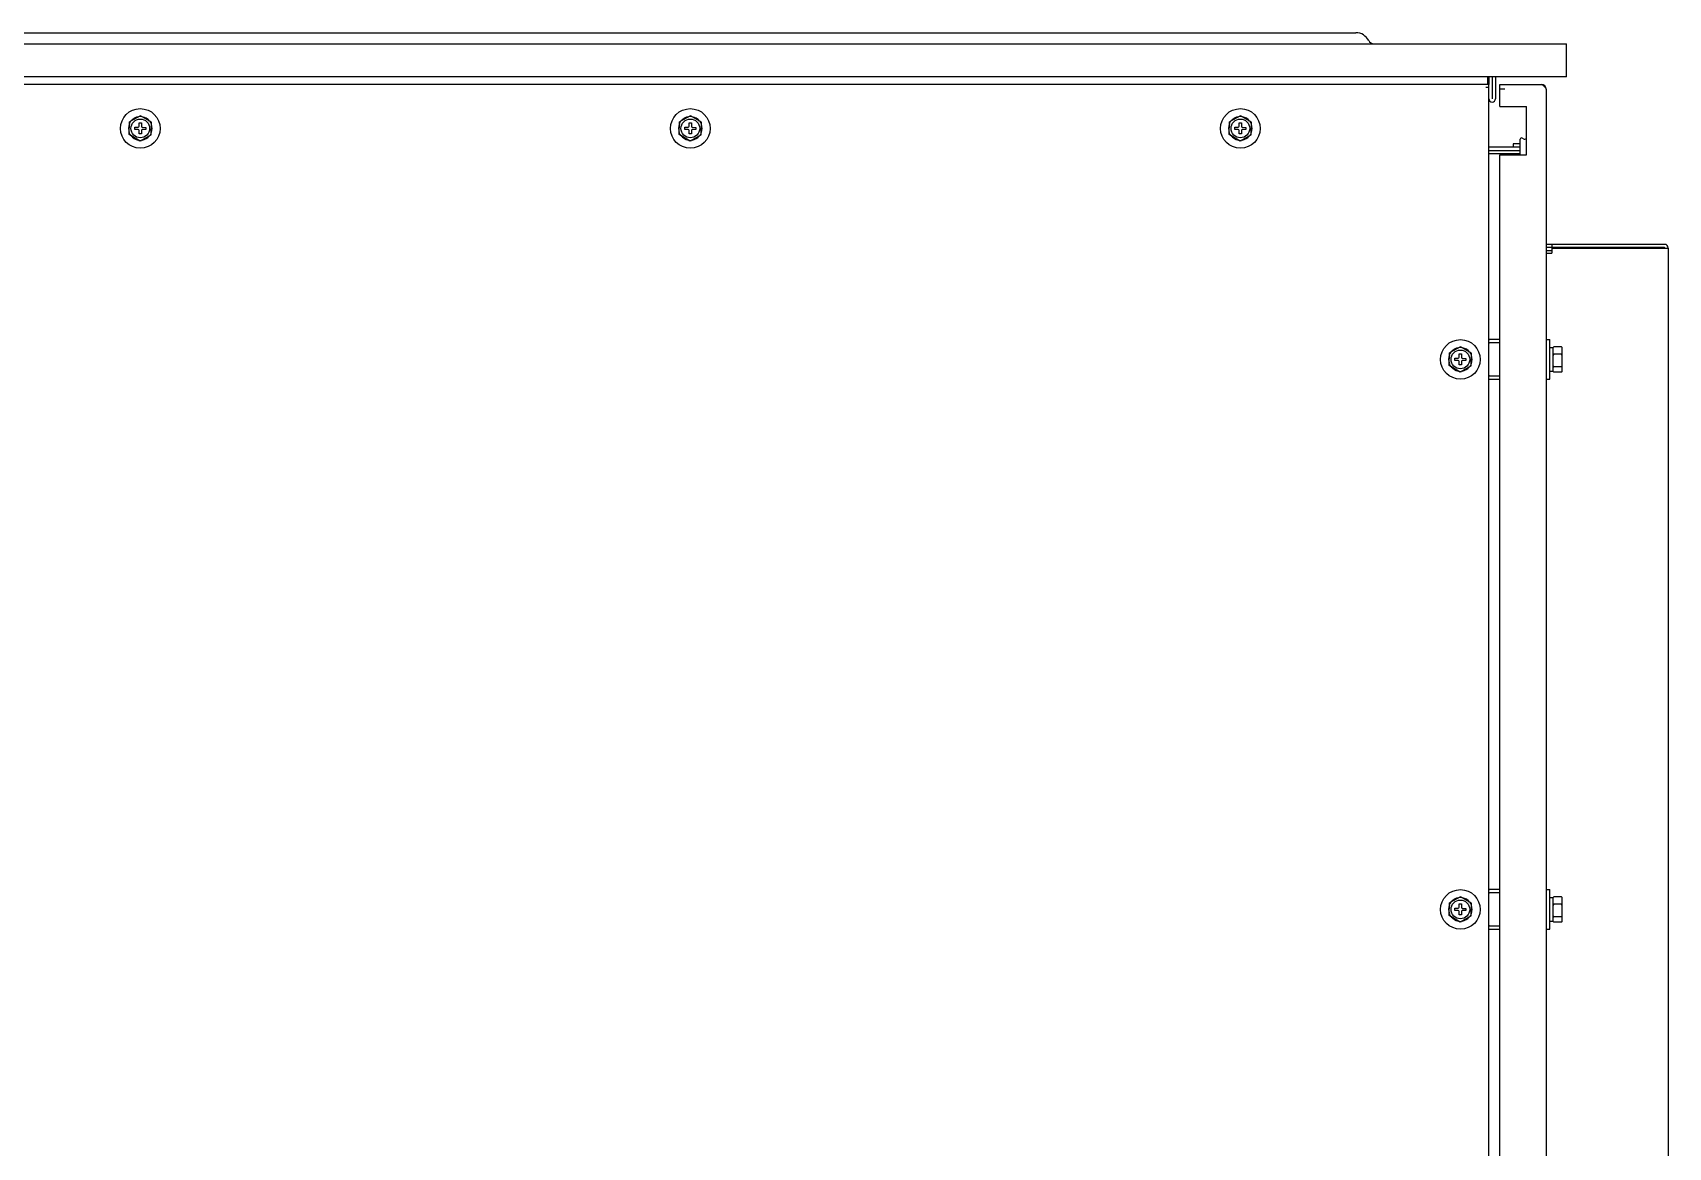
# Model space of a CAD drawing. Header units: millimetres. Extents: x 0 to 87554, y -20854 to 20404.
# Drawn here: x 36074 to 36818, y -3842 to -3335 of the extents above; entities that cross this region are included whole.
import ezdxf

# ---------------------------------------------------------------- set-up
doc = ezdxf.new("R2010")
doc.units = ezdxf.units.MM
doc.layers.get('0').update_dxf_attribs({"lineweight": 15})
for name, color, linetype in [('2401-01144-S-M6-16HWM_0', 7, 'Continuous'), ('4205-02142_0', 7, 'Continuous'), ('4209-40888_0_B_0', 7, 'Continuous'), ('4212-KH002_041_0', 7, 'Continuous'), ('4212-KH010_041_0', 7, 'Continuous'), ('4215-12269_16_0', 7, 'Continuous'), ('4215-12649_2_1_0', 7, 'Continuous'), ('4215-12649_2_2_0', 7, 'Continuous'), ('4215-12649_2_3_0', 7, 'Continuous'), ('4215-12651_1_0', 7, 'Continuous'), ('4215-12651_3_0', 7, 'Continuous'), ('4215-12655_1_0', 7, 'Continuous')]:
    doc.layers.add(name, color=color, linetype=linetype)

# ---------------------------------------------------------------- blocks, each defined once
blk = doc.blocks.new('gt55')
at = {"layer": '2401-01144-S-M6-16HWM_0', "color": 87, "linetype": 'Continuous'}
for p, q in [((-1548.78, 329.66), (-1548.72, 335.43)), ((-1543.7, 338.27), (-1548.72, 335.43)), ((-1544.24, 333.5), (-1544.23, 335)), ((-1544.23, 335), (-1543.23, 335)), ((-1538.72, 335.34), (-1543.7, 338.27)), ((-1543.23, 335), (-1543.24, 333.5)), ((-1538.78, 329.57), (-1538.72, 335.34)), ((-1298.78, 329.66), (-1298.72, 335.43)), ((-1293.7, 338.27), (-1298.72, 335.43)), ((-1294.24, 333.5), (-1294.23, 335)), ((-1294.23, 335), (-1293.23, 335)), ((-1288.72, 335.34), (-1293.7, 338.27)), ((-1293.23, 335), (-1293.24, 333.5)), ((-1288.78, 329.57), (-1288.72, 335.34)), ((-1048.78, 329.66), (-1048.72, 335.43)), ((-1043.7, 338.27), (-1048.72, 335.43)), ((-1044.24, 333.5), (-1044.23, 335)), ((-1044.23, 335), (-1043.23, 335)), ((-1038.72, 335.34), (-1043.7, 338.27)), ((-1043.23, 335), (-1043.24, 333.5)), ((-1038.78, 329.57), (-1038.72, 335.34)), ((-1543.8, 326.73), (-1548.78, 329.66)), ((-1546.25, 332.02), (-1546.25, 333.02)), ((-1546.25, 333.02), (-1544.75, 333.01)), ((-1544.75, 332.01), (-1546.25, 332.02)), ((-1544.27, 330), (-1544.26, 331.5)), ((-1543.27, 330), (-1544.27, 330)), ((-1538.78, 329.57), (-1543.8, 326.73)), ((-1543.26, 331.5), (-1543.27, 330)), ((-1542.75, 332.99), (-1541.25, 332.98)), ((-1541.25, 331.98), (-1542.75, 331.99)), ((-1541.25, 332.98), (-1541.25, 331.98)), ((-1293.8, 326.73), (-1298.78, 329.66)), ((-1296.25, 332.02), (-1296.25, 333.02)), ((-1296.25, 333.02), (-1294.75, 333.01)), ((-1294.75, 332.01), (-1296.25, 332.02)), ((-1294.27, 330), (-1294.26, 331.5)), ((-1293.27, 330), (-1294.27, 330)), ((-1288.78, 329.57), (-1293.8, 326.73)), ((-1293.26, 331.5), (-1293.27, 330)), ((-1292.75, 332.99), (-1291.25, 332.98)), ((-1291.25, 331.98), (-1292.75, 331.99)), ((-1291.25, 332.98), (-1291.25, 331.98)), ((-1043.8, 326.73), (-1048.78, 329.66)), ((-1046.25, 332.02), (-1046.25, 333.02)), ((-1046.25, 333.02), (-1044.75, 333.01)), ((-1044.75, 332.01), (-1046.25, 332.02)), ((-1044.27, 330), (-1044.26, 331.5)), ((-1043.27, 330), (-1044.27, 330)), ((-1038.78, 329.57), (-1043.8, 326.73)), ((-1043.26, 331.5), (-1043.27, 330)), ((-1042.75, 332.99), (-1041.25, 332.98)), ((-1041.25, 331.98), (-1042.75, 331.99)), ((-1041.25, 332.98), (-1041.25, 331.98)), ((-943.7, 233.27), (-948.72, 230.43)), ((-938.72, 230.34), (-943.7, 233.27)), ((-904.75, 236.5), (-903.15, 236.5)), ((-903.15, 218.5), (-903.15, 236.5)), ((-903.15, 232.85), (-901.55, 232.85)), ((-901.55, 222.03), (-901.55, 232.97)), ((-897.85, 233.24), (-901.25, 233.24)), ((-897.55, 222.03), (-897.55, 232.97)), ((-948.78, 224.66), (-948.72, 230.43)), ((-943.8, 221.73), (-948.78, 224.66)), ((-946.25, 227.02), (-946.25, 228.02)), ((-946.25, 228.02), (-944.75, 228.01)), ((-944.75, 227.01), (-946.25, 227.02)), ((-944.27, 225), (-944.26, 226.5)), ((-943.27, 225), (-944.27, 225)), ((-944.24, 228.5), (-944.23, 230)), ((-944.23, 230), (-943.23, 230)), ((-938.78, 224.57), (-943.8, 221.73)), ((-943.26, 226.5), (-943.27, 225)), ((-943.23, 230), (-943.24, 228.5)), ((-942.75, 227.99), (-941.25, 227.98)), ((-941.25, 226.98), (-942.75, 226.99)), ((-941.25, 227.98), (-941.25, 226.98)), ((-938.78, 224.57), (-938.72, 230.34)), ((-897.85, 229.81), (-901.25, 229.81)), ((-897.85, 224.07), (-901.25, 224.07)), ((-904.75, 218.5), (-903.15, 218.5)), ((-903.15, 222.15), (-901.55, 222.15)), ((-897.85, 221.76), (-901.25, 221.76)), ((-904.75, -13.5), (-903.15, -13.5)), ((-903.15, -31.5), (-903.15, -13.5)), ((-948.78, -25.34), (-948.72, -19.57)), ((-943.7, -16.73), (-948.72, -19.57)), ((-946.25, -22.98), (-946.25, -21.98)), ((-946.25, -21.98), (-944.75, -21.99)), ((-944.24, -21.5), (-944.23, -20)), ((-944.23, -20), (-943.23, -20)), ((-938.72, -19.66), (-943.7, -16.73)), ((-943.23, -20), (-943.24, -21.5)), ((-942.75, -22.01), (-941.25, -22.02)), ((-941.25, -22.02), (-941.25, -23.02)), ((-938.78, -25.43), (-938.72, -19.66)), ((-903.15, -17.15), (-901.55, -17.15)), ((-901.55, -27.97), (-901.55, -17.03)), ((-897.85, -16.76), (-901.25, -16.76)), ((-897.85, -20.19), (-901.25, -20.19)), ((-897.55, -27.97), (-897.55, -17.03)), ((-943.8, -28.27), (-948.78, -25.34)), ((-944.75, -22.99), (-946.25, -22.98)), ((-944.27, -25), (-944.26, -23.5)), ((-943.27, -25), (-944.27, -25)), ((-938.78, -25.43), (-943.8, -28.27)), ((-943.26, -23.5), (-943.27, -25)), ((-941.25, -23.02), (-942.75, -23.01)), ((-903.15, -27.85), (-901.55, -27.85)), ((-897.85, -25.93), (-901.25, -25.93)), ((-897.85, -28.24), (-901.25, -28.24)), ((-904.75, -31.5), (-903.15, -31.5))]:
    blk.add_line(p, q, dxfattribs=at)
for centre, radius in [((-1543.75, 332.5), 9), ((-1543.75, 332.5), 4.25), ((-1293.75, 332.5), 9), ((-1293.75, 332.5), 4.25), ((-1043.75, 332.5), 9), ((-1043.75, 332.5), 4.25), ((-943.75, 227.5), 9), ((-943.75, 227.5), 4.25), ((-943.75, -22.5), 9), ((-943.75, -22.5), 4.25)]:
    blk.add_circle(centre, radius, dxfattribs=at)
for centre, radius, start, end in [((-1543.75, 332.5), 5.47, 143.49871, 155.48361), ((-1543.75, 332.5), 5.35, 98.65147, 140.33086), ((-1543.75, 332.5), 5.47, 83.49871, 95.48361), ((-1543.75, 332.5), 5.35, 38.65147, 80.33086), ((-1543.75, 332.5), 5.47, 23.49871, 35.48361), ((-1293.75, 332.5), 5.47, 143.49871, 155.48361), ((-1293.75, 332.5), 5.35, 98.65147, 140.33086), ((-1293.75, 332.5), 5.47, 83.49871, 95.48361), ((-1293.75, 332.5), 5.35, 38.65147, 80.33086), ((-1293.75, 332.5), 5.47, 23.49871, 35.48361), ((-1043.75, 332.5), 5.47, 143.49871, 155.48361), ((-1043.75, 332.5), 5.35, 98.65147, 140.33086), ((-1043.75, 332.5), 5.47, 83.49871, 95.48361), ((-1043.75, 332.5), 5.35, 38.65147, 80.33086), ((-1043.75, 332.5), 5.47, 23.49871, 35.48361), ((-1543.75, 332.5), 5.35, 158.65147, 200.33086), ((-1543.75, 332.5), 5.47, 203.49871, 215.48361), ((-1543.75, 332.5), 5.35, 218.65147, 260.33086), ((-1544.74, 333.51), 0.5, 269.49116, 359.49116), ((-1544.76, 331.51), 0.5, 359.49116, 89.49116), ((-1542.76, 331.49), 0.5, 89.49116, 179.49116), ((-1542.74, 333.49), 0.5, 179.49116, 269.49116), ((-1543.75, 332.5), 5.35, 278.65147, 320.33086), ((-1543.75, 332.5), 5.47, 323.49871, 335.48361), ((-1543.75, 332.5), 5.35, 338.65147, 20.33086), ((-1293.75, 332.5), 5.35, 158.65147, 200.33086), ((-1293.75, 332.5), 5.47, 203.49871, 215.48361), ((-1293.75, 332.5), 5.35, 218.65147, 260.33086), ((-1294.74, 333.51), 0.5, 269.49116, 359.49116), ((-1294.76, 331.51), 0.5, 359.49116, 89.49116), ((-1292.76, 331.49), 0.5, 89.49116, 179.49116), ((-1292.74, 333.49), 0.5, 179.49116, 269.49116), ((-1293.75, 332.5), 5.35, 278.65147, 320.33086), ((-1293.75, 332.5), 5.47, 323.49871, 335.48361), ((-1293.75, 332.5), 5.35, 338.65147, 20.33086), ((-1043.75, 332.5), 5.35, 158.65147, 200.33086), ((-1043.75, 332.5), 5.47, 203.49871, 215.48361), ((-1043.75, 332.5), 5.35, 218.65147, 260.33086), ((-1044.74, 333.51), 0.5, 269.49116, 359.49116), ((-1044.76, 331.51), 0.5, 359.49116, 89.49116), ((-1042.76, 331.49), 0.5, 89.49116, 179.49116), ((-1042.74, 333.49), 0.5, 179.49116, 269.49116), ((-1043.75, 332.5), 5.35, 278.65147, 320.33086), ((-1043.75, 332.5), 5.47, 323.49871, 335.48361), ((-1043.75, 332.5), 5.35, 338.65147, 20.33086), ((-1543.75, 332.5), 5.47, 263.49871, 275.48361), ((-1293.75, 332.5), 5.47, 263.49871, 275.48361), ((-1043.75, 332.5), 5.47, 263.49871, 275.48361), ((-943.75, 227.5), 5.47, 143.49871, 155.48361), ((-943.75, 227.5), 5.35, 98.65147, 140.33086), ((-943.75, 227.5), 5.47, 83.49871, 95.48361), ((-943.75, 227.5), 5.35, 38.65147, 80.33086), ((-943.75, 227.5), 5.47, 23.49871, 35.48361), ((-943.75, 227.5), 5.35, 158.65147, 200.33086), ((-943.75, 227.5), 5.47, 203.49871, 215.48361), ((-943.75, 227.5), 5.35, 218.65147, 260.33086), ((-944.74, 228.51), 0.5, 269.49116, 359.49116), ((-944.76, 226.51), 0.5, 359.49116, 89.49116), ((-942.76, 226.49), 0.5, 89.49116, 179.49116), ((-942.74, 228.49), 0.5, 179.49116, 269.49116), ((-943.75, 227.5), 5.35, 278.65147, 320.33086), ((-943.75, 227.5), 5.47, 323.49871, 335.48361), ((-943.75, 227.5), 5.35, 338.65147, 20.33086), ((-943.75, 227.5), 5.47, 263.49871, 275.48361), ((-943.75, -22.5), 5.35, 158.65147, 200.33086), ((-943.75, -22.5), 5.47, 143.49871, 155.48361), ((-943.75, -22.5), 5.35, 98.65147, 140.33086), ((-944.74, -21.49), 0.5, 269.49116, 359.49116), ((-943.75, -22.5), 5.47, 83.49871, 95.48361), ((-942.74, -21.51), 0.5, 179.49116, 269.49116), ((-943.75, -22.5), 5.35, 38.65147, 80.33086), ((-943.75, -22.5), 5.47, 23.49871, 35.48361), ((-943.75, -22.5), 5.35, 338.65147, 20.33086), ((-943.75, -22.5), 5.47, 203.49871, 215.48361), ((-943.75, -22.5), 5.35, 218.65147, 260.33086), ((-944.76, -23.49), 0.5, 359.49116, 89.49116), ((-943.75, -22.5), 5.47, 263.49871, 275.48361), ((-942.76, -23.51), 0.5, 89.49116, 179.49116), ((-943.75, -22.5), 5.35, 278.65147, 320.33086), ((-943.75, -22.5), 5.47, 323.49871, 335.48361)]:
    blk.add_arc(centre, radius, start, end, dxfattribs=at)
for points in [[(-901.25, 233.24), (-901.35, 233.15), (-901.46, 233.07), (-901.55, 232.97)], [(-901.55, 232.85), (-901.46, 232.98), (-901.36, 233.11), (-901.25, 233.24)], [(-897.85, 233.24), (-897.75, 233.15), (-897.64, 233.07), (-897.55, 232.97)], [(-897.55, 232.85), (-897.64, 232.98), (-897.74, 233.11), (-897.85, 233.24)], [(-901.25, 229.81), (-901.36, 229.94), (-901.46, 230.07), (-901.55, 230.2)], [(-901.55, 229.15), (-901.46, 229.38), (-901.36, 229.6), (-901.25, 229.81)], [(-901.25, 224.07), (-901.36, 224.29), (-901.46, 224.51), (-901.55, 224.73)], [(-901.55, 223.81), (-901.46, 223.9), (-901.35, 223.99), (-901.25, 224.07)], [(-897.85, 229.81), (-897.74, 229.94), (-897.64, 230.07), (-897.55, 230.2)], [(-897.55, 229.15), (-897.64, 229.38), (-897.74, 229.6), (-897.85, 229.81)], [(-897.85, 224.07), (-897.74, 224.29), (-897.64, 224.51), (-897.55, 224.73)], [(-897.55, 223.81), (-897.64, 223.9), (-897.75, 223.99), (-897.85, 224.07)], [(-901.25, 221.76), (-901.35, 221.85), (-901.46, 221.93), (-901.55, 222.03)], [(-897.85, 221.76), (-897.75, 221.85), (-897.64, 221.93), (-897.55, 222.03)], [(-901.25, -16.76), (-901.35, -16.85), (-901.46, -16.93), (-901.55, -17.03)], [(-901.55, -17.15), (-901.46, -17.02), (-901.36, -16.89), (-901.25, -16.76)], [(-901.25, -20.19), (-901.36, -20.06), (-901.46, -19.93), (-901.55, -19.8)], [(-901.55, -20.85), (-901.46, -20.62), (-901.36, -20.4), (-901.25, -20.19)], [(-897.85, -16.76), (-897.75, -16.85), (-897.64, -16.93), (-897.55, -17.03)], [(-897.55, -17.15), (-897.64, -17.02), (-897.74, -16.89), (-897.85, -16.76)], [(-897.85, -20.19), (-897.74, -20.06), (-897.64, -19.93), (-897.55, -19.8)], [(-897.55, -20.85), (-897.64, -20.62), (-897.74, -20.4), (-897.85, -20.19)], [(-901.25, -25.93), (-901.36, -25.71), (-901.46, -25.49), (-901.55, -25.27)], [(-901.55, -26.19), (-901.46, -26.1), (-901.35, -26.01), (-901.25, -25.93)], [(-901.25, -28.24), (-901.35, -28.15), (-901.46, -28.07), (-901.55, -27.97)], [(-897.85, -25.93), (-897.74, -25.71), (-897.64, -25.49), (-897.55, -25.27)], [(-897.55, -26.19), (-897.64, -26.1), (-897.75, -26.01), (-897.85, -25.93)], [(-897.85, -28.24), (-897.75, -28.15), (-897.64, -28.07), (-897.55, -27.97)]]:
    blk.add_open_spline(points, degree=3, dxfattribs=at)
at = {"layer": '4205-02142_0', "color": 87, "linetype": 'Continuous'}
blk.add_line((-902.25, 276.8), (-904.75, 276.8), dxfattribs=at)
at = {"layer": '4209-40888_0_B_0', "color": 87, "linetype": 'Continuous'}
for p, q in [((-916.51, 320.5), (-916.51, 327.57)), ((-915.07, 327.76), (-915.6, 328.08))]:
    blk.add_line(p, q, dxfattribs=at)
for centre, radius, start, end in [((-915.91, 327.57), 0.6, 59.00738, 180), ((-914.55, 328.62), 1, 239.00738, 319.95641)]:
    blk.add_arc(centre, radius, start, end, dxfattribs=at)
at = {"layer": '4212-KH002_041_0', "color": 87, "linetype": 'Continuous'}
for p, q in [((-919.75, 324), (-930.75, 324)), ((-930.75, 322.5), (-916.51, 322.5)), ((-919.75, 325.5), (-919.75, 324)), ((-916.51, 325.5), (-919.75, 325.5)), ((-916.51, 324), (-919.75, 324))]:
    blk.add_line(p, q, dxfattribs=at)
at = {"layer": '4212-KH010_041_0', "color": 87, "linetype": 'Continuous'}
for p, q in [((-916.51, 321), (-930.75, 321)), ((-919.75, 321), (-919.75, 320.5))]:
    blk.add_line(p, q, dxfattribs=at)
at = {"layer": '4215-12269_16_0', "color": 87, "linetype": 'Continuous'}
for p, q in [((-925.75, 236.5), (-930.55, 236.5)), ((-925.75, 235), (-930.55, 235)), ((-930.55, 220), (-925.75, 220)), ((-930.55, 218.5), (-925.75, 218.5)), ((-925.75, -13.5), (-930.55, -13.5)), ((-925.75, -15), (-930.55, -15)), ((-930.55, -30), (-925.75, -30)), ((-930.55, -31.5), (-925.75, -31.5))]:
    blk.add_line(p, q, dxfattribs=at)
for centre, radius, start, end in [((-930.55, 236.7), 1.7, 262.88051, 270), ((-930.55, 236.7), 0.2, 180, 270), ((-930.55, 218.3), 1.7, 90, 97.11949), ((-930.55, 218.3), 0.2, 90, 180), ((-930.55, -13.3), 0.2, 180, 270), ((-930.55, -13.3), 1.7, 262.88051, 270), ((-930.55, -31.7), 1.7, 90, 97.11949), ((-930.55, -31.7), 0.2, 90, 180)]:
    blk.add_arc(centre, radius, start, end, dxfattribs=at)
at = {"layer": '4215-12649_2_1_0', "color": 87, "linetype": 'Continuous'}
for p, q in [((-2121.25, 376), (-991.25, 376)), ((-2217, 371), (-895.5, 371)), ((-895.5, 356), (-895.5, 371)), ((-895.5, 356), (-2217, 356))]:
    blk.add_line(p, q, dxfattribs=at)
for centre, radius, start, end in [((-991.25, 369.5), 6.5, 26.3878, 90), ((-983.19, 373.5), 2.5, 206.3878, 270)]:
    blk.add_arc(centre, radius, start, end, dxfattribs=at)
at = {"layer": '4215-12649_2_2_0', "color": 87, "linetype": 'Continuous'}
blk.add_line((-931.25, 352.5), (-931.25, 356), dxfattribs=at)
at = {"layer": '4215-12649_2_3_0', "color": 87, "linetype": 'Continuous'}
for p, q in [((-930.75, 356), (-930.75, 352.5)), ((-929.25, 356), (-929.25, 346)), ((-927.75, 356), (-927.75, 346))]:
    blk.add_line(p, q, dxfattribs=at)
blk.add_arc((-929.25, 346), 1.5, 180, 0, dxfattribs=at)
at = {"layer": '4215-12651_1_0', "color": 87, "linetype": 'Continuous'}
for p, q in [((-925.75, 342.5), (-925.75, 352.5)), ((-925.75, 352.5), (-906.95, 352.5)), ((-923.55, 350.3), (-925.75, 350.3)), ((-904.75, 350.3), (-904.75, -573)), ((-925.75, 342.5), (-913.75, 342.5)), ((-913.75, 320.5), (-913.75, 342.5)), ((-925.75, -573), (-925.75, 320.5)), ((-925.75, 320.5), (-913.75, 320.5))]:
    blk.add_line(p, q, dxfattribs=at)
blk.add_arc((-906.95, 350.3), 2.2, 0, 90, dxfattribs=at)
blk.add_open_spline([(-904.75, 350.3), (-904.75, 350.72), (-905.53, 351.65), (-906.41, 352.16), (-906.95, 352.5)], degree=3, knots=[0, 0, 0, 0, 0.400881, 1, 1, 1, 1], dxfattribs=at)
at = {"layer": '4215-12651_3_0', "color": 87, "linetype": 'Continuous'}
for p, q in [((-850.95, 279.8), (-904.75, 279.8)), ((-850.95, 278.3), (-904.75, 278.3)), ((-904.75, 275.8), (-902.25, 275.8)), ((-902.25, 279.8), (-902.25, 278.3)), ((-902.25, 278.1), (-902.25, 275.8)), ((-902.25, 278.1), (-849.25, 278.1)), ((-849.25, 278.1), (-849.25, -295.2))]:
    blk.add_line(p, q, dxfattribs=at)
for radius, start in [(1.7, 0), (0.2, 5.01897)]:
    blk.add_arc((-850.95, 278.1), radius, start, 90, dxfattribs=at)
at = {"layer": '4215-12655_1_0', "color": 87, "linetype": 'Continuous'}
for p, q in [((-930.75, 352.5), (-2181.75, 352.5)), ((-930.75, 351.1), (-932.15, 351.1)), ((-930.75, -661), (-930.75, 352.5))]:
    blk.add_line(p, q, dxfattribs=at)

msp = doc.modelspace()

# ---------------------------------------------------------------- block references
at = {"lineweight": -3}
msp.add_blockref('gt55', (37667.071, -3711.057, 19235.731), dxfattribs=at)

doc.saveas('drawing.dxf')
